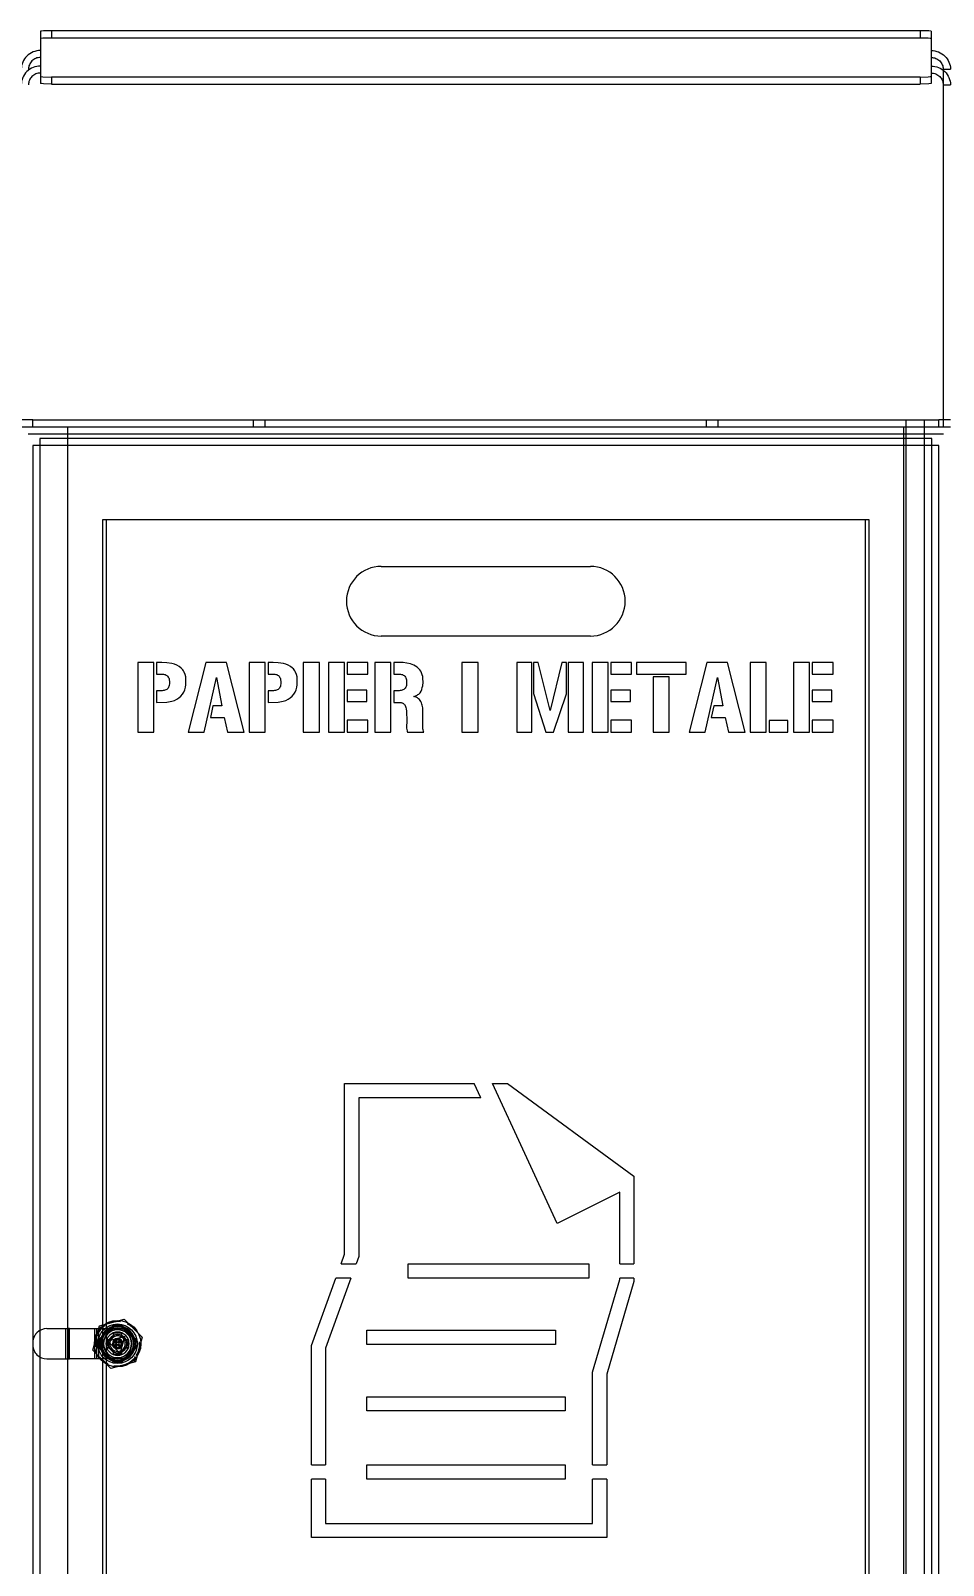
# Model space of a CAD drawing. Header units: millimetres. Extents: x 10366 to 13995, y 24552 to 29685.
# Drawn here: x 12090 to 12483, y 27533 to 28193 of the extents above; entities that cross this region are included whole.
import ezdxf

# ---------------------------------------------------------------- set-up
doc = ezdxf.new("R2010")
doc.units = ezdxf.units.MM
doc.header["$LTSCALE"] = 3
doc.layers.add('DomyÅ›lny', color=7, linetype='Continuous')

msp = doc.modelspace()

# ---------------------------------------------------------------- linework, layer by layer
at = {"layer": 'DomyÅ›lny'}
for p, q in [((12094.38, 28192.98), (12094.38, 28189.97)), ((12094.38, 28189.97), (12094.38, 28181.69)), ((12473.1, 28193.21), (12099.03, 28193.21)), ((12099.03, 28193.21), (12099.03, 28190.21)), ((12099.03, 28190.21), (12473.1, 28190.21)), ((12473.1, 28193.21), (12473.1, 28190.21)), ((12477.76, 28192.98), (12477.76, 28189.97)), ((12477.76, 28189.97), (12477.76, 28181.69)), ((12094.38, 28181.69), (12094.38, 28174.99)), ((12477.76, 28181.69), (12477.76, 28174.99)), ((12094.38, 28174.99), (12094.38, 28170.51)), ((12477.76, 28174.99), (12477.76, 28170.51)), ((12482.96, 28176.68), (12486.07, 28176.68)), ((12482.96, 28176.68), (12482.96, 28025.68)), ((12473.1, 28173.28), (12099.03, 28173.28)), ((12099.03, 28173.28), (12099.03, 28170.27)), ((12099.03, 28170.27), (12473.1, 28170.27)), ((12473.1, 28173.28), (12473.1, 28170.27)), ((12482.96, 28169.98), (12486.07, 28169.98)), ((12091.05, 28022.68), (12091.05, 28025.68)), ((12091.05, 28025.68), (12481.05, 28025.68)), ((12186.05, 28022.68), (12186.05, 28025.68)), ((12191.05, 28022.68), (12191.05, 28025.68)), ((12381.05, 28022.68), (12381.05, 28025.68)), ((12386.05, 28022.68), (12386.05, 28025.68)), ((12466.96, 28022.68), (12466.96, 28025.68)), ((12474.96, 28022.68), (12474.96, 28025.68)), ((12481.05, 28022.68), (12481.05, 28025.68)), ((12482.96, 28025.68), (12482.96, 28022.68)), ((12089.05, 28019.68), (12106.05, 28019.68)), ((12091.05, 28022.68), (12481.05, 28022.68)), ((12478.05, 28017.68), (12094.05, 28017.68)), ((12106.05, 28017.68), (12106.05, 28022.68)), ((12106.05, 28019.68), (12466.05, 28019.68)), ((12106.05, 27237.68), (12106.05, 28017.68)), ((12466.05, 28017.68), (12466.05, 28022.68)), ((12466.05, 28019.68), (12483.05, 28019.68)), ((12466.05, 27237.68), (12466.05, 28017.68)), ((12466.96, 28017.68), (12466.96, 28022.68)), ((12466.96, 27237.68), (12466.96, 28017.68)), ((12474.96, 28017.68), (12474.96, 28022.68)), ((12474.96, 27237.68), (12474.96, 28017.68)), ((12091.05, 28014.68), (12091.05, 27240.68)), ((12478.05, 28014.68), (12094.05, 28014.68)), ((12094.05, 28014.68), (12094.05, 27240.68)), ((12478.05, 27240.68), (12478.05, 28014.68)), ((12481.05, 27240.68), (12481.05, 28014.68)), ((12451.05, 27982.68), (12121.05, 27982.68)), ((12121.05, 27982.68), (12121.05, 27237.68)), ((12122.55, 27982.68), (12122.55, 27234.18)), ((12449.55, 27234.18), (12449.55, 27982.68)), ((12451.05, 27237.68), (12451.05, 27982.68)), ((12241.05, 27962.68), (12331.05, 27962.68)), ((12331.05, 27932.68), (12241.05, 27932.68)), ((12136.2, 27921.34), (12136.2, 27891.34)), ((12143.07, 27921.34), (12136.2, 27921.34)), ((12143.07, 27891.34), (12143.07, 27921.34)), ((12144.35, 27921.34), (12144.35, 27916.32)), ((12165.58, 27921.34), (12157.96, 27891.34)), ((12174.46, 27921.34), (12165.58, 27921.34)), ((12182.05, 27891.34), (12174.46, 27921.34)), ((12184.15, 27921.34), (12184.15, 27891.34)), ((12191.01, 27921.34), (12184.15, 27921.34)), ((12191.01, 27891.34), (12191.01, 27921.34)), ((12192.3, 27921.34), (12192.3, 27916.32)), ((12207.44, 27921.34), (12207.44, 27891.34)), ((12214.52, 27921.34), (12207.44, 27921.34)), ((12214.52, 27891.34), (12214.52, 27921.34)), ((12218.34, 27921.34), (12218.34, 27891.34)), ((12225.27, 27921.34), (12218.34, 27921.34)), ((12225.27, 27891.34), (12225.27, 27921.34)), ((12226.32, 27921.34), (12226.32, 27916.32)), ((12235.33, 27921.34), (12226.32, 27921.34)), ((12235.33, 27916.32), (12235.33, 27921.34)), ((12238.27, 27921.34), (12238.27, 27891.34)), ((12245.14, 27921.34), (12238.27, 27921.34)), ((12245.14, 27891.34), (12245.14, 27921.34)), ((12246.43, 27921.34), (12246.43, 27916.32)), ((12275.7, 27921.34), (12275.7, 27891.34)), ((12282.78, 27921.34), (12275.7, 27921.34)), ((12282.78, 27891.34), (12282.78, 27921.34)), ((12299.37, 27921.34), (12299.37, 27891.34)), ((12305.83, 27921.34), (12299.37, 27921.34)), ((12305.83, 27891.34), (12305.83, 27921.34)), ((12306.59, 27921.34), (12306.59, 27908)), ((12308.54, 27921.34), (12306.59, 27921.34)), ((12313.69, 27900.71), (12308.54, 27921.34)), ((12318.75, 27921.34), (12313.69, 27900.71)), ((12320.74, 27921.34), (12318.75, 27921.34)), ((12320.74, 27907.81), (12320.74, 27921.34)), ((12321.53, 27921.34), (12321.53, 27891.34)), ((12328.05, 27921.34), (12321.53, 27921.34)), ((12328.05, 27891.34), (12328.05, 27921.34)), ((12331.82, 27921.34), (12331.82, 27891.34)), ((12338.75, 27921.34), (12331.82, 27921.34)), ((12338.75, 27891.34), (12338.75, 27921.34)), ((12339.81, 27921.34), (12339.81, 27916.32)), ((12348.81, 27921.34), (12339.81, 27921.34)), ((12348.81, 27916.32), (12348.81, 27921.34)), ((12350.91, 27921.34), (12350.91, 27916.32)), ((12372.24, 27921.34), (12350.91, 27921.34)), ((12372.24, 27916.32), (12372.24, 27921.34)), ((12381.24, 27921.34), (12373.63, 27891.34)), ((12390.12, 27921.34), (12381.24, 27921.34)), ((12397.71, 27891.34), (12390.12, 27921.34)), ((12399.81, 27921.34), (12399.81, 27891.34)), ((12406.7, 27921.34), (12399.81, 27921.34)), ((12406.7, 27891.34), (12406.7, 27921.34)), ((12418.52, 27921.34), (12418.52, 27891.34)), ((12425.45, 27921.34), (12418.52, 27921.34)), ((12425.45, 27891.34), (12425.45, 27921.34)), ((12426.51, 27921.34), (12426.51, 27916.32)), ((12435.52, 27921.34), (12426.51, 27921.34)), ((12435.52, 27916.32), (12435.52, 27921.34)), ((12164.81, 27891.34), (12170.06, 27914.82)), ((12170.06, 27914.82), (12172.44, 27902.6)), ((12226.32, 27916.32), (12235.33, 27916.32)), ((12339.81, 27916.32), (12348.81, 27916.32)), ((12350.91, 27916.32), (12372.24, 27916.32)), ((12358.07, 27915.09), (12358.07, 27891.34)), ((12365.02, 27915.09), (12358.07, 27915.09)), ((12365.02, 27891.34), (12365.02, 27915.09)), ((12380.47, 27891.34), (12385.72, 27914.82)), ((12385.72, 27914.82), (12388.11, 27902.6)), ((12426.51, 27916.32), (12435.52, 27916.32)), ((12146.7, 27909.18), (12144.35, 27909.18)), ((12144.35, 27909.18), (12144.35, 27904.16)), ((12194.64, 27909.18), (12192.3, 27909.18)), ((12192.3, 27909.18), (12192.3, 27904.16)), ((12226.32, 27909.47), (12226.32, 27904.45)), ((12234.81, 27909.47), (12226.32, 27909.47)), ((12226.32, 27904.45), (12234.81, 27904.45)), ((12234.81, 27904.45), (12234.81, 27909.47)), ((12246.43, 27909.18), (12246.43, 27904.16)), ((12248.77, 27909.18), (12246.43, 27909.18)), ((12306.59, 27908), (12311.95, 27891.34)), ((12315.22, 27891.34), (12320.74, 27907.81)), ((12339.81, 27909.47), (12339.81, 27904.45)), ((12348.3, 27909.47), (12339.81, 27909.47)), ((12339.81, 27904.45), (12348.3, 27904.45)), ((12348.3, 27904.45), (12348.3, 27909.47)), ((12426.51, 27909.47), (12426.51, 27904.45)), ((12435, 27909.47), (12426.51, 27909.47)), ((12426.51, 27904.45), (12435, 27904.45)), ((12435, 27904.45), (12435, 27909.47)), ((12168.48, 27902.6), (12167.47, 27897.66)), ((12167.47, 27897.66), (12173.4, 27897.66)), ((12172.44, 27902.6), (12168.48, 27902.6)), ((12173.4, 27897.66), (12174.85, 27891.34)), ((12384.15, 27902.6), (12383.13, 27897.66)), ((12383.13, 27897.66), (12389.06, 27897.66)), ((12388.11, 27902.6), (12384.15, 27902.6)), ((12389.06, 27897.66), (12390.52, 27891.34)), ((12136.2, 27891.34), (12143.07, 27891.34)), ((12157.96, 27891.34), (12164.81, 27891.34)), ((12174.85, 27891.34), (12182.05, 27891.34)), ((12184.15, 27891.34), (12191.01, 27891.34)), ((12207.44, 27891.34), (12214.52, 27891.34)), ((12218.34, 27891.34), (12225.27, 27891.34)), ((12235.33, 27896.52), (12226.32, 27896.52)), ((12226.32, 27896.52), (12226.32, 27891.34)), ((12226.32, 27891.34), (12235.33, 27891.34)), ((12235.33, 27891.34), (12235.33, 27896.52)), ((12238.27, 27891.34), (12245.14, 27891.34)), ((12252.38, 27891.34), (12259.42, 27891.34)), ((12275.7, 27891.34), (12282.78, 27891.34)), ((12299.37, 27891.34), (12305.83, 27891.34)), ((12311.95, 27891.34), (12315.22, 27891.34)), ((12321.53, 27891.34), (12328.05, 27891.34)), ((12331.82, 27891.34), (12338.75, 27891.34)), ((12348.81, 27896.52), (12339.81, 27896.52)), ((12339.81, 27896.52), (12339.81, 27891.34)), ((12339.81, 27891.34), (12348.81, 27891.34)), ((12348.81, 27891.34), (12348.81, 27896.52)), ((12358.07, 27891.34), (12365.02, 27891.34)), ((12373.63, 27891.34), (12380.47, 27891.34)), ((12390.52, 27891.34), (12397.71, 27891.34)), ((12399.81, 27891.34), (12406.7, 27891.34)), ((12416.01, 27896.36), (12408.03, 27896.36)), ((12408.03, 27896.36), (12408.03, 27891.34)), ((12408.03, 27891.34), (12416.01, 27891.34)), ((12416.01, 27891.34), (12416.01, 27896.36)), ((12418.52, 27891.34), (12425.45, 27891.34)), ((12435.52, 27896.52), (12426.51, 27896.52)), ((12426.51, 27896.52), (12426.51, 27891.34)), ((12426.51, 27891.34), (12435.52, 27891.34)), ((12435.52, 27891.34), (12435.52, 27896.52)), ((12225.24, 27666.71), (12225.24, 27740.13)), ((12225.24, 27740.13), (12280.98, 27740.13)), ((12283.9, 27734), (12280.98, 27740.13)), ((12316.71, 27679.81), (12288.87, 27740.13)), ((12288.87, 27740.13), (12295.42, 27740.13)), ((12295.42, 27740.13), (12349.82, 27700.23)), ((12283.9, 27734), (12231.36, 27734)), ((12231.36, 27734), (12231.36, 27665.63)), ((12349.82, 27700.23), (12349.82, 27662.52)), ((12343.69, 27693.3), (12316.71, 27679.81)), ((12343.69, 27662.52), (12343.69, 27693.3)), ((12223.71, 27662.52), (12225.24, 27666.71)), ((12223.71, 27662.52), (12230.23, 27662.52)), ((12231.36, 27665.63), (12230.23, 27662.52)), ((12252.63, 27656.39), (12252.63, 27662.52)), ((12252.63, 27662.52), (12330.42, 27662.52)), ((12330.42, 27662.52), (12330.42, 27656.39)), ((12343.69, 27662.52), (12349.82, 27662.52)), ((12210.94, 27627.31), (12221.49, 27656.39)), ((12228.01, 27656.39), (12217.07, 27626.24)), ((12228.01, 27656.39), (12221.49, 27656.39)), ((12330.42, 27656.39), (12252.63, 27656.39)), ((12331.99, 27615.92), (12343.69, 27655.81)), ((12349.82, 27654.93), (12338.11, 27615.04)), ((12349.82, 27656.39), (12343.69, 27656.39)), ((12343.69, 27655.81), (12343.69, 27656.39)), ((12349.82, 27656.39), (12349.82, 27654.93)), ((12097.05, 27634.63), (12105.26, 27634.63)), ((12105.26, 27621.63), (12105.26, 27634.63)), ((12106.8, 27634.63), (12106.11, 27634.63)), ((12106.11, 27634.63), (12117.78, 27634.63)), ((12106.11, 27634.63), (12106.11, 27621.63)), ((12106.8, 27621.63), (12106.8, 27634.63)), ((12117.78, 27634.63), (12118.47, 27634.63)), ((12117.78, 27621.63), (12117.78, 27634.63)), ((12118.47, 27634.63), (12118.47, 27621.63)), ((12119.32, 27634.63), (12130.53, 27634.63)), ((12119.32, 27634.63), (12119.32, 27621.63)), ((12119.81, 27630.24), (12125.41, 27635.85)), ((12129.64, 27635.85), (12135.24, 27630.24)), ((12234.82, 27633.92), (12316.12, 27633.92)), ((12234.82, 27627.8), (12234.82, 27633.92)), ((12316.12, 27633.92), (12316.12, 27627.8)), ((12122.83, 27629.83), (12124.18, 27629.83)), ((12122.83, 27626.43), (12122.83, 27629.83)), ((12122.83, 27629.83), (12122.83, 27626.43)), ((12124.18, 27629.83), (12122.83, 27629.83)), ((12124.18, 27626.43), (12122.83, 27626.43)), ((12122.83, 27626.43), (12124.18, 27626.43)), ((12130.59, 27631.19), (12123.34, 27629.25)), ((12123.34, 27629.25), (12128.65, 27623.95)), ((12125.83, 27632.83), (12129.23, 27632.83)), ((12125.83, 27631.47), (12125.83, 27632.83)), ((12125.83, 27632.83), (12125.83, 27631.47)), ((12129.23, 27632.83), (12125.83, 27632.83)), ((12126.79, 27628.33), (12126.91, 27628.46)), ((12127.33, 27628.87), (12127.2, 27628.75)), ((12128.65, 27623.95), (12130.59, 27631.19)), ((12129.23, 27632.83), (12129.23, 27631.47)), ((12129.23, 27631.47), (12129.23, 27632.83)), ((12130.87, 27629.83), (12132.23, 27629.83)), ((12132.23, 27629.83), (12130.87, 27629.83)), ((12132.23, 27626.43), (12130.87, 27626.43)), ((12130.87, 27626.43), (12132.23, 27626.43)), ((12132.23, 27629.83), (12132.23, 27626.43)), ((12132.23, 27626.43), (12132.23, 27629.83)), ((12210.94, 27575.97), (12210.94, 27627.31)), ((12316.12, 27627.8), (12234.82, 27627.8)), ((12097.05, 27621.63), (12105.26, 27621.63)), ((12117.78, 27621.63), (12106.11, 27621.63)), ((12106.11, 27621.63), (12106.8, 27621.63)), ((12118.47, 27621.63), (12117.78, 27621.63)), ((12130.53, 27621.63), (12119.32, 27621.63)), ((12125.41, 27620.41), (12119.81, 27626.02)), ((12125.83, 27623.43), (12125.83, 27624.79)), ((12125.83, 27624.79), (12125.83, 27623.43)), ((12129.23, 27623.43), (12125.83, 27623.43)), ((12125.83, 27623.43), (12129.23, 27623.43)), ((12129.23, 27624.79), (12129.23, 27623.43)), ((12129.23, 27623.43), (12129.23, 27624.79)), ((12135.24, 27626.02), (12129.64, 27620.41)), ((12135.28, 27620.37), (12134.24, 27621.41)), ((12217.07, 27626.24), (12217.07, 27575.97)), ((12331.99, 27575.97), (12331.99, 27615.92)), ((12338.11, 27615.04), (12338.11, 27575.97)), ((12234.82, 27605.33), (12320.2, 27605.33)), ((12234.82, 27599.2), (12234.82, 27605.33)), ((12320.2, 27605.33), (12320.2, 27599.2)), ((12320.2, 27599.2), (12234.82, 27599.2)), ((12210.94, 27575.97), (12217.07, 27575.97)), ((12234.82, 27575.97), (12320.2, 27575.97)), ((12234.82, 27569.85), (12234.82, 27575.97)), ((12320.2, 27575.97), (12320.2, 27569.85)), ((12331.99, 27575.97), (12338.11, 27575.97)), ((12210.94, 27544.69), (12210.94, 27569.85)), ((12217.07, 27569.85), (12210.94, 27569.85)), ((12217.07, 27569.85), (12217.07, 27550.82)), ((12320.2, 27569.85), (12234.82, 27569.85)), ((12331.99, 27550.82), (12331.99, 27569.85)), ((12338.11, 27569.85), (12331.99, 27569.85)), ((12338.11, 27569.85), (12338.11, 27544.69)), ((12217.07, 27550.82), (12331.99, 27550.82)), ((12338.11, 27544.69), (12210.94, 27544.69))]:
    msp.add_line(p, q, dxfattribs=at)
for points in [[(12099.03, 28193.21, 0), (12095.7, 28193.14, 0), (12094.72, 28193.07, 0), (12094.47, 28193.02, 0), (12094.43, 28193.01, 0), (12094.4, 28193, 0), (12094.39, 28193, 0), (12094.39, 28192.99, 0), (12094.38, 28192.99, 0), (12094.38, 28192.99, 0), (12094.38, 28192.98, 0), (12094.38, 28192.98, 0), (12094.38, 28192.98, 0), (12094.38, 28192.98, 0), (12094.38, 28192.98, 0), (12094.38, 28192.98, 0)], [(12094.38, 28189.97, 0), (12094.38, 28189.98, 0), (12094.38, 28189.98, 0), (12094.38, 28189.98, 0), (12094.38, 28189.98, 0), (12094.38, 28189.98, 0), (12094.38, 28189.98, 0), (12094.39, 28189.99, 0), (12094.39, 28189.99, 0), (12094.4, 28190, 0), (12094.41, 28190, 0), (12094.45, 28190.01, 0), (12094.55, 28190.04, 0), (12095.39, 28190.12, 0), (12099.03, 28190.21, 0)], [(12477.76, 28192.98, 0), (12477.76, 28192.98, 0), (12477.75, 28192.98, 0), (12477.75, 28192.98, 0), (12477.75, 28192.98, 0), (12477.75, 28192.99, 0), (12477.75, 28192.99, 0), (12477.75, 28192.99, 0), (12477.74, 28192.99, 0), (12477.73, 28193, 0), (12477.72, 28193.01, 0), (12477.69, 28193.02, 0), (12477.58, 28193.04, 0), (12476.75, 28193.12, 0), (12473.1, 28193.21, 0)], [(12473.1, 28190.21, 0), (12476.43, 28190.14, 0), (12477.41, 28190.06, 0), (12477.67, 28190.02, 0), (12477.71, 28190.01, 0), (12477.73, 28190, 0), (12477.74, 28189.99, 0), (12477.75, 28189.99, 0), (12477.75, 28189.99, 0), (12477.75, 28189.98, 0), (12477.75, 28189.98, 0), (12477.75, 28189.98, 0), (12477.75, 28189.98, 0), (12477.75, 28189.98, 0), (12477.76, 28189.98, 0), (12477.76, 28189.97, 0)], [(12094.38, 28184.69, 0), (12093.55, 28184.65, 0), (12092.73, 28184.53, 0), (12091.93, 28184.33, 0), (12091.15, 28184.06, 0), (12090.41, 28183.72, 0), (12089.71, 28183.31, 0), (12089.06, 28182.83, 0), (12088.46, 28182.3, 0), (12087.92, 28181.72, 0), (12087.44, 28181.08, 0), (12087.02, 28180.41, 0), (12086.68, 28179.71, 0), (12086.41, 28178.97, 0), (12086.22, 28178.22, 0), (12086.11, 28177.45, 0), (12086.07, 28176.68, 0)], [(12094.38, 28181.69, 0), (12093.85, 28181.67, 0), (12093.34, 28181.59, 0), (12092.83, 28181.47, 0), (12092.34, 28181.29, 0), (12091.88, 28181.08, 0), (12091.44, 28180.82, 0), (12091.03, 28180.52, 0), (12090.66, 28180.18, 0), (12090.32, 28179.82, 0), (12090.02, 28179.42, 0), (12089.77, 28179, 0), (12089.56, 28178.56, 0), (12089.39, 28178.1, 0), (12089.27, 28177.64, 0), (12089.2, 28177.16, 0), (12089.18, 28176.68, 0)], [(12477.76, 28184.69, 0), (12478.58, 28184.65, 0), (12479.4, 28184.53, 0), (12480.2, 28184.33, 0), (12480.98, 28184.06, 0), (12481.72, 28183.72, 0), (12482.42, 28183.31, 0), (12483.07, 28182.83, 0), (12483.67, 28182.3, 0), (12484.22, 28181.72, 0), (12484.7, 28181.08, 0), (12485.11, 28180.41, 0), (12485.45, 28179.71, 0), (12485.72, 28178.97, 0), (12485.91, 28178.22, 0), (12486.03, 28177.45, 0), (12486.07, 28176.68, 0)], [(12477.76, 28181.69, 0), (12478.28, 28181.67, 0), (12478.8, 28181.59, 0), (12479.3, 28181.47, 0), (12479.79, 28181.29, 0), (12480.25, 28181.08, 0), (12480.69, 28180.82, 0), (12481.1, 28180.52, 0), (12481.48, 28180.18, 0), (12481.81, 28179.82, 0), (12482.11, 28179.42, 0), (12482.37, 28179, 0), (12482.58, 28178.56, 0), (12482.74, 28178.1, 0), (12482.86, 28177.64, 0), (12482.93, 28177.16, 0), (12482.96, 28176.68, 0)], [(12094.38, 28177.99, 0), (12093.55, 28177.95, 0), (12092.73, 28177.83, 0), (12091.93, 28177.63, 0), (12091.15, 28177.36, 0), (12090.41, 28177.02, 0), (12089.71, 28176.61, 0), (12089.06, 28176.13, 0), (12088.46, 28175.6, 0), (12087.92, 28175.01, 0), (12087.44, 28174.38, 0), (12087.02, 28173.71, 0), (12086.68, 28173, 0), (12086.41, 28172.27, 0), (12086.22, 28171.52, 0), (12086.11, 28170.75, 0), (12086.07, 28169.98, 0)], [(12094.38, 28174.99, 0), (12093.85, 28174.96, 0), (12093.34, 28174.89, 0), (12092.83, 28174.76, 0), (12092.34, 28174.59, 0), (12091.88, 28174.37, 0), (12091.44, 28174.11, 0), (12091.03, 28173.82, 0), (12090.66, 28173.48, 0), (12090.32, 28173.11, 0), (12090.02, 28172.72, 0), (12089.77, 28172.3, 0), (12089.56, 28171.86, 0), (12089.39, 28171.4, 0), (12089.27, 28170.93, 0), (12089.2, 28170.46, 0), (12089.18, 28169.98, 0)], [(12477.76, 28177.99, 0), (12478.58, 28177.95, 0), (12479.4, 28177.83, 0), (12480.2, 28177.63, 0), (12480.98, 28177.36, 0), (12481.72, 28177.02, 0), (12482.42, 28176.61, 0), (12483.07, 28176.13, 0), (12483.67, 28175.6, 0), (12484.22, 28175.01, 0), (12484.7, 28174.38, 0), (12485.11, 28173.71, 0), (12485.45, 28173, 0), (12485.72, 28172.27, 0), (12485.91, 28171.52, 0), (12486.03, 28170.75, 0), (12486.07, 28169.98, 0)], [(12477.76, 28174.99, 0), (12478.28, 28174.96, 0), (12478.8, 28174.89, 0), (12479.3, 28174.76, 0), (12479.79, 28174.59, 0), (12480.25, 28174.37, 0), (12480.69, 28174.11, 0), (12481.1, 28173.82, 0), (12481.48, 28173.48, 0), (12481.81, 28173.11, 0), (12482.11, 28172.72, 0), (12482.37, 28172.3, 0), (12482.58, 28171.86, 0), (12482.74, 28171.4, 0), (12482.86, 28170.93, 0), (12482.93, 28170.46, 0), (12482.96, 28169.98, 0)], [(12094.38, 28173.51, 0), (12094.38, 28173.51, 0), (12094.38, 28173.51, 0), (12094.38, 28173.51, 0), (12094.38, 28173.51, 0), (12094.38, 28173.51, 0), (12094.38, 28173.5, 0), (12094.39, 28173.5, 0), (12094.39, 28173.5, 0), (12094.4, 28173.49, 0), (12094.41, 28173.49, 0), (12094.45, 28173.47, 0), (12094.55, 28173.45, 0), (12095.39, 28173.37, 0), (12099.03, 28173.28, 0)], [(12099.03, 28170.27, 0), (12095.7, 28170.35, 0), (12094.72, 28170.42, 0), (12094.47, 28170.46, 0), (12094.43, 28170.48, 0), (12094.4, 28170.49, 0), (12094.39, 28170.49, 0), (12094.39, 28170.5, 0), (12094.38, 28170.5, 0), (12094.38, 28170.5, 0), (12094.38, 28170.5, 0), (12094.38, 28170.5, 0), (12094.38, 28170.51, 0), (12094.38, 28170.51, 0), (12094.38, 28170.51, 0), (12094.38, 28170.51, 0)], [(12473.1, 28173.28, 0), (12476.43, 28173.35, 0), (12477.41, 28173.43, 0), (12477.67, 28173.47, 0), (12477.71, 28173.48, 0), (12477.73, 28173.49, 0), (12477.74, 28173.5, 0), (12477.75, 28173.5, 0), (12477.75, 28173.5, 0), (12477.75, 28173.51, 0), (12477.75, 28173.51, 0), (12477.75, 28173.51, 0), (12477.75, 28173.51, 0), (12477.75, 28173.51, 0), (12477.76, 28173.51, 0), (12477.76, 28173.51, 0)], [(12477.76, 28170.51, 0), (12477.76, 28170.51, 0), (12477.75, 28170.51, 0), (12477.75, 28170.51, 0), (12477.75, 28170.5, 0), (12477.75, 28170.5, 0), (12477.75, 28170.5, 0), (12477.75, 28170.5, 0), (12477.74, 28170.49, 0), (12477.73, 28170.49, 0), (12477.72, 28170.48, 0), (12477.69, 28170.47, 0), (12477.58, 28170.45, 0), (12476.75, 28170.36, 0), (12473.1, 28170.27, 0)], [(12091.05, 28025.68, 0), (12086.05, 28025.68, 0)], [(12486.05, 28025.68, 0), (12486.05, 28025.68, 0), (12486.05, 28025.68, 0), (12486.05, 28025.68, 0), (12486.05, 28025.68, 0), (12486.05, 28025.68, 0), (12486.05, 28025.68, 0), (12486.05, 28025.68, 0), (12486.05, 28025.68, 0), (12486.05, 28025.68, 0), (12486.05, 28025.68, 0), (12486.05, 28025.68, 0), (12486.05, 28025.68, 0), (12486.05, 28025.68, 0), (12486.02, 28025.68, 0), (12485.91, 28025.68, 0), (12485.44, 28025.68, 0), (12481.05, 28025.68, 0)], [(12086.05, 28022.68, 0), (12086.05, 28022.68, 0), (12086.05, 28022.68, 0), (12086.05, 28022.68, 0), (12086.05, 28022.68, 0), (12086.05, 28022.68, 0), (12086.05, 28022.68, 0), (12086.05, 28022.68, 0), (12086.05, 28022.68, 0), (12086.05, 28022.68, 0), (12086.05, 28022.68, 0), (12086.06, 28022.68, 0), (12086.06, 28022.68, 0), (12086.06, 28022.68, 0), (12086.09, 28022.68, 0), (12086.2, 28022.68, 0), (12086.67, 28022.68, 0), (12091.05, 28022.68, 0)], [(12094.05, 28017.68, 0), (12094.05, 28017.68, 0), (12094.05, 28017.68, 0), (12094.05, 28017.68, 0), (12094.05, 28017.68, 0), (12094.05, 28017.68, 0), (12094.05, 28017.68, 0), (12094.05, 28017.68, 0), (12094.05, 28017.68, 0), (12094.05, 28017.68, 0), (12094.05, 28017.68, 0), (12094.05, 28017.68, 0), (12094.05, 28017.68, 0), (12094.05, 28017.68, 0), (12094.05, 28017.66, 0), (12094.05, 28017.6, 0), (12094.05, 28017.31, 0), (12094.05, 28014.68, 0)], [(12478.05, 28014.68, 0), (12478.05, 28017.68, 0)], [(12481.05, 28022.68, 0), (12486.05, 28022.68, 0)], [(12094.05, 28014.68, 0), (12091.05, 28014.68, 0)], [(12481.05, 28014.68, 0), (12481.05, 28014.68, 0), (12481.05, 28014.68, 0), (12481.05, 28014.68, 0), (12481.05, 28014.68, 0), (12481.05, 28014.68, 0), (12481.05, 28014.68, 0), (12481.05, 28014.68, 0), (12481.05, 28014.68, 0), (12481.05, 28014.68, 0), (12481.05, 28014.68, 0), (12481.05, 28014.68, 0), (12481.05, 28014.68, 0), (12481.05, 28014.68, 0), (12481.03, 28014.68, 0), (12480.97, 28014.68, 0), (12480.68, 28014.68, 0), (12478.05, 28014.68, 0)], [(12144.35, 27904.16, 0), (12148.76, 27904.26, 0), (12150.93, 27904.65, 0), (12151.98, 27905, 0), (12152.98, 27905.46, 0), (12153.91, 27906.05, 0), (12154.74, 27906.78, 0), (12155.44, 27907.64, 0), (12156, 27908.59, 0), (12156.42, 27909.61, 0), (12156.7, 27910.67, 0), (12156.88, 27911.76, 0), (12156.95, 27913.97, 0), (12156.84, 27915.07, 0), (12156.58, 27916.14, 0), (12156.17, 27917.17, 0), (12155.9, 27917.65, 0), (12155.59, 27918.11, 0), (12155.24, 27918.53, 0), (12154.85, 27918.93, 0), (12153.98, 27919.61, 0), (12153.02, 27920.15, 0), (12152, 27920.57, 0), (12150.94, 27920.87, 0), (12148.76, 27921.23, 0), (12146.56, 27921.34, 0), (12144.35, 27921.34, 0)], [(12192.3, 27904.16, 0), (12196.71, 27904.26, 0), (12198.88, 27904.65, 0), (12199.93, 27905, 0), (12200.93, 27905.46, 0), (12201.86, 27906.06, 0), (12202.69, 27906.78, 0), (12203.39, 27907.64, 0), (12203.94, 27908.59, 0), (12204.36, 27909.61, 0), (12204.65, 27910.67, 0), (12204.82, 27911.76, 0), (12204.9, 27913.97, 0), (12204.78, 27915.07, 0), (12204.53, 27916.14, 0), (12204.12, 27917.17, 0), (12203.85, 27917.65, 0), (12203.54, 27918.1, 0), (12203.19, 27918.53, 0), (12202.8, 27918.93, 0), (12201.93, 27919.61, 0), (12200.97, 27920.15, 0), (12199.95, 27920.57, 0), (12198.89, 27920.87, 0), (12196.71, 27921.23, 0), (12194.51, 27921.34, 0), (12192.3, 27921.34, 0)], [(12192.3, 27904.16, 0), (12196.71, 27904.26, 0), (12198.88, 27904.65, 0), (12199.93, 27905, 0), (12200.93, 27905.46, 0), (12201.86, 27906.06, 0), (12202.69, 27906.79, 0), (12203.39, 27907.64, 0), (12203.95, 27908.59, 0), (12204.36, 27909.61, 0), (12204.65, 27910.68, 0), (12204.82, 27911.77, 0), (12204.9, 27913.97, 0), (12204.78, 27915.07, 0), (12204.53, 27916.14, 0), (12204.12, 27917.17, 0), (12203.85, 27917.65, 0), (12203.54, 27918.1, 0), (12203.19, 27918.53, 0), (12202.8, 27918.92, 0), (12201.94, 27919.61, 0), (12200.97, 27920.15, 0), (12199.95, 27920.57, 0), (12198.89, 27920.87, 0), (12196.71, 27921.23, 0), (12194.51, 27921.34, 0), (12192.3, 27921.34, 0)], [(12255.02, 27906.71, 0), (12255.79, 27906.92, 0), (12256.16, 27907.08, 0), (12256.52, 27907.26, 0), (12256.85, 27907.48, 0), (12257.17, 27907.73, 0), (12257.46, 27908.01, 0), (12257.72, 27908.32, 0), (12258.15, 27908.99, 0), (12258.48, 27909.72, 0), (12258.72, 27910.48, 0), (12258.88, 27911.27, 0), (12259.03, 27912.87, 0), (12258.99, 27914.47, 0), (12258.88, 27915.27, 0), (12258.69, 27916.05, 0), (12258.42, 27916.8, 0), (12258.06, 27917.52, 0), (12257.61, 27918.19, 0), (12257.07, 27918.79, 0), (12256.47, 27919.32, 0), (12255.81, 27919.77, 0), (12255.1, 27920.15, 0), (12253.6, 27920.72, 0), (12252.03, 27921.07, 0), (12250.44, 27921.27, 0), (12246.43, 27921.34, 0)], [(12144.35, 27916.32, 0), (12146.01, 27916.31, 0), (12146.84, 27916.31, 0), (12147.26, 27916.28, 0), (12147.67, 27916.21, 0), (12148.07, 27916.09, 0), (12148.44, 27915.92, 0), (12148.79, 27915.68, 0), (12149.08, 27915.39, 0), (12149.33, 27915.06, 0), (12149.52, 27914.69, 0), (12149.67, 27914.3, 0), (12149.77, 27913.9, 0), (12149.88, 27913.08, 0), (12149.89, 27912.24, 0), (12149.78, 27911.42, 0), (12149.66, 27911.02, 0), (12149.5, 27910.63, 0), (12149.28, 27910.28, 0), (12149.01, 27909.96, 0), (12148.85, 27909.83, 0), (12148.68, 27909.7, 0), (12148.32, 27909.5, 0), (12147.93, 27909.35, 0), (12147.52, 27909.26, 0), (12147.11, 27909.2, 0), (12146.7, 27909.18, 0)], [(12192.3, 27916.32, 0), (12193.96, 27916.31, 0), (12194.79, 27916.31, 0), (12195.21, 27916.28, 0), (12195.62, 27916.21, 0), (12196.02, 27916.09, 0), (12196.39, 27915.91, 0), (12196.74, 27915.68, 0), (12197.03, 27915.39, 0), (12197.28, 27915.05, 0), (12197.47, 27914.69, 0), (12197.62, 27914.3, 0), (12197.72, 27913.89, 0), (12197.83, 27913.07, 0), (12197.83, 27912.24, 0), (12197.72, 27911.41, 0), (12197.61, 27911.01, 0), (12197.44, 27910.63, 0), (12197.23, 27910.28, 0), (12196.95, 27909.96, 0), (12196.63, 27909.7, 0), (12196.27, 27909.5, 0), (12195.88, 27909.35, 0), (12195.47, 27909.26, 0), (12195.06, 27909.2, 0), (12194.64, 27909.18, 0)], [(12246.43, 27916.32, 0), (12248.09, 27916.31, 0), (12248.92, 27916.31, 0), (12249.34, 27916.28, 0), (12249.75, 27916.21, 0), (12250.15, 27916.09, 0), (12250.52, 27915.91, 0), (12250.86, 27915.68, 0), (12251.16, 27915.39, 0), (12251.41, 27915.05, 0), (12251.6, 27914.69, 0), (12251.74, 27914.3, 0), (12251.85, 27913.89, 0), (12251.95, 27913.07, 0), (12251.96, 27912.24, 0), (12251.85, 27911.41, 0), (12251.74, 27911.01, 0), (12251.57, 27910.63, 0), (12251.36, 27910.28, 0), (12251.08, 27909.96, 0), (12250.76, 27909.7, 0), (12250.39, 27909.5, 0), (12250.01, 27909.35, 0), (12249.6, 27909.26, 0), (12249.19, 27909.2, 0), (12248.77, 27909.18, 0)], [(12246.43, 27916.32, 0), (12248.09, 27916.31, 0), (12248.92, 27916.31, 0), (12249.34, 27916.28, 0), (12249.75, 27916.21, 0), (12250.15, 27916.09, 0), (12250.52, 27915.91, 0), (12250.87, 27915.68, 0), (12251.16, 27915.39, 0), (12251.41, 27915.05, 0), (12251.6, 27914.68, 0), (12251.74, 27914.29, 0), (12251.85, 27913.89, 0), (12251.95, 27913.07, 0), (12251.96, 27912.24, 0), (12251.85, 27911.41, 0), (12251.74, 27911.01, 0), (12251.57, 27910.63, 0), (12251.35, 27910.28, 0), (12251.08, 27909.96, 0), (12250.76, 27909.7, 0), (12250.39, 27909.5, 0), (12250, 27909.35, 0), (12249.6, 27909.26, 0), (12249.19, 27909.2, 0), (12248.77, 27909.18, 0)], [(12246.43, 27904.16, 0), (12248.55, 27904.16, 0), (12249.08, 27904.15, 0), (12249.61, 27904.07, 0), (12249.87, 27904, 0), (12250.11, 27903.91, 0), (12250.35, 27903.78, 0), (12250.57, 27903.64, 0), (12250.78, 27903.47, 0), (12250.96, 27903.28, 0), (12251.12, 27903.07, 0), (12251.27, 27902.85, 0), (12251.5, 27902.37, 0), (12251.67, 27901.87, 0), (12251.79, 27901.35, 0), (12251.91, 27900.29, 0), (12251.99, 27896.04, 0), (12251.92, 27893.65, 0), (12251.93, 27893.06, 0), (12252, 27892.46, 0), (12252.14, 27891.88, 0), (12252.24, 27891.6, 0), (12252.38, 27891.34, 0)], [(12258.94, 27899.55, 0), (12258.91, 27901.79, 0), (12258.71, 27902.9, 0), (12258.56, 27903.44, 0), (12258.36, 27903.96, 0), (12258.1, 27904.46, 0), (12257.8, 27904.93, 0), (12257.44, 27905.36, 0), (12257.02, 27905.74, 0), (12256.57, 27906.07, 0), (12256.07, 27906.33, 0), (12255.55, 27906.55, 0), (12255.02, 27906.71, 0)], [(12259.42, 27891.34, 0), (12259.29, 27891.57, 0), (12259.2, 27891.81, 0), (12259.06, 27892.31, 0), (12258.98, 27892.82, 0), (12258.92, 27893.85, 0), (12258.94, 27899.55, 0)], [(12105.26, 27634.63, 0), (12106.11, 27634.63, 0)], [(12117.78, 27634.63, 0), (12119.32, 27634.63, 0)], [(12118.7, 27631.89, 0), (12119.77, 27635.89, 0)], [(12119.77, 27635.89, 0), (12125.07, 27637.31, 0)], [(12125.07, 27637.31, 0), (12130.37, 27638.73, 0)], [(12130.37, 27638.73, 0), (12134.24, 27634.85, 0)], [(12134.24, 27634.85, 0), (12138.12, 27630.97, 0)], [(12116.93, 27625.29, 0), (12118.35, 27630.59, 0)], [(12118.35, 27630.59, 0), (12118.7, 27631.89, 0)], [(12126.79, 27628.33, 0), (12125.74, 27629.37, 0)], [(12125.74, 27626.88, 0), (12126.79, 27627.93, 0)], [(12126.28, 27629.91, 0), (12127.33, 27628.87, 0)], [(12126.91, 27628.46, 0), (12126.4, 27628.9, 0)], [(12126.4, 27627.36, 0), (12126.91, 27627.8, 0)], [(12126.76, 27629.26, 0), (12127.2, 27628.75, 0)], [(12127.2, 27627.51, 0), (12126.76, 27627, 0)], [(12126.79, 27627.93, 0), (12126.8, 27627.95, 0), (12126.82, 27627.97, 0), (12126.84, 27628, 0), (12126.85, 27628.02, 0), (12126.86, 27628.05, 0), (12126.86, 27628.08, 0), (12126.87, 27628.1, 0), (12126.87, 27628.13, 0), (12126.87, 27628.16, 0), (12126.86, 27628.18, 0), (12126.86, 27628.21, 0), (12126.85, 27628.24, 0), (12126.83, 27628.26, 0), (12126.82, 27628.29, 0), (12126.8, 27628.31, 0), (12126.79, 27628.33, 0)], [(12126.91, 27627.8, 0), (12126.94, 27627.84, 0), (12126.97, 27627.87, 0), (12126.99, 27627.91, 0), (12127.01, 27627.94, 0), (12127.03, 27627.99, 0), (12127.04, 27628.03, 0), (12127.05, 27628.08, 0), (12127.05, 27628.13, 0), (12127.05, 27628.18, 0), (12127.04, 27628.23, 0), (12127.03, 27628.27, 0), (12127.01, 27628.31, 0), (12126.99, 27628.35, 0), (12126.97, 27628.39, 0), (12126.94, 27628.42, 0), (12126.91, 27628.46, 0)], [(12127.2, 27628.75, 0), (12127.23, 27628.72, 0), (12127.27, 27628.69, 0), (12127.3, 27628.66, 0), (12127.34, 27628.64, 0), (12127.38, 27628.63, 0), (12127.43, 27628.61, 0), (12127.48, 27628.6, 0), (12127.53, 27628.6, 0), (12127.57, 27628.6, 0), (12127.62, 27628.61, 0), (12127.67, 27628.63, 0), (12127.71, 27628.64, 0), (12127.75, 27628.66, 0), (12127.79, 27628.69, 0), (12127.82, 27628.72, 0), (12127.85, 27628.75, 0)], [(12127.85, 27627.51, 0), (12127.82, 27627.54, 0), (12127.79, 27627.57, 0), (12127.75, 27627.59, 0), (12127.71, 27627.62, 0), (12127.67, 27627.63, 0), (12127.62, 27627.65, 0), (12127.57, 27627.65, 0), (12127.53, 27627.66, 0), (12127.48, 27627.65, 0), (12127.43, 27627.65, 0), (12127.38, 27627.63, 0), (12127.34, 27627.62, 0), (12127.3, 27627.59, 0), (12127.27, 27627.57, 0), (12127.23, 27627.54, 0), (12127.2, 27627.51, 0)], [(12127.33, 27628.87, 0), (12127.35, 27628.85, 0), (12127.37, 27628.84, 0), (12127.39, 27628.82, 0), (12127.42, 27628.81, 0), (12127.44, 27628.8, 0), (12127.47, 27628.79, 0), (12127.5, 27628.79, 0), (12127.53, 27628.79, 0), (12127.55, 27628.79, 0), (12127.58, 27628.79, 0), (12127.61, 27628.8, 0), (12127.64, 27628.81, 0), (12127.66, 27628.82, 0), (12127.69, 27628.84, 0), (12127.71, 27628.85, 0), (12127.73, 27628.87, 0)], [(12127.73, 27627.39, 0), (12127.71, 27627.41, 0), (12127.68, 27627.42, 0), (12127.66, 27627.44, 0), (12127.64, 27627.45, 0), (12127.61, 27627.46, 0), (12127.58, 27627.47, 0), (12127.55, 27627.47, 0), (12127.53, 27627.47, 0), (12127.5, 27627.47, 0), (12127.47, 27627.47, 0), (12127.44, 27627.46, 0), (12127.42, 27627.45, 0), (12127.39, 27627.44, 0), (12127.37, 27627.42, 0), (12127.35, 27627.41, 0), (12127.33, 27627.39, 0)], [(12127.73, 27628.87, 0), (12128.77, 27629.91, 0)], [(12127.85, 27628.75, 0), (12128.3, 27629.26, 0)], [(12128.3, 27627, 0), (12127.85, 27627.51, 0)], [(12128.15, 27628.46, 0), (12128.12, 27628.42, 0), (12128.09, 27628.39, 0), (12128.06, 27628.35, 0), (12128.04, 27628.31, 0), (12128.02, 27628.27, 0), (12128.01, 27628.23, 0), (12128, 27628.18, 0), (12128, 27628.13, 0), (12128, 27628.08, 0), (12128.01, 27628.03, 0), (12128.02, 27627.99, 0), (12128.04, 27627.94, 0), (12128.06, 27627.91, 0), (12128.09, 27627.87, 0), (12128.12, 27627.84, 0), (12128.15, 27627.8, 0)], [(12128.65, 27628.9, 0), (12128.15, 27628.46, 0)], [(12128.15, 27627.8, 0), (12128.65, 27627.36, 0)], [(12138.12, 27630.97, 0), (12136.7, 27625.67, 0)], [(12105.26, 27621.63, 0), (12106.11, 27621.63, 0)], [(12120.81, 27621.41, 0), (12116.93, 27625.29, 0)], [(12119.32, 27621.63, 0), (12117.78, 27621.63, 0)], [(12124.69, 27617.53, 0), (12120.81, 27621.41, 0)], [(12135.28, 27620.37, 0), (12129.99, 27618.95, 0)], [(12136.7, 27625.67, 0), (12135.28, 27620.37, 0)], [(12129.99, 27618.95, 0), (12124.69, 27617.53, 0)]]:
    msp.add_polyline3d(points, dxfattribs=at)
for radius in [10, 8.5, 6.75, 4, 1.62]:
    msp.add_circle((12127.53, 27628.13), radius, dxfattribs=at)
for centre, radius, start, end in [((12241.05, 27947.68), 15, 90, 180), ((12331.05, 27947.68), 15, 0, 90), ((12241.05, 27947.68), 15, 180, 270), ((12331.05, 27947.68), 15, 270, 0), ((12097.05, 27628.63), 6, 90, 135), ((12127.53, 27628.13), 9.5, 124.29856, 147.77291), ((12127.53, 27628.13), 7.69, 135, 315), ((12127.53, 27628.13), 7.19, 135, 315), ((12127.53, 27628.13), 6, 45.77597, 225.77597), ((12127.53, 27628.13), 6, 45.77597, 225.77597), ((12127.53, 27628.13), 7.69, 315, 135), ((12127.53, 27628.13), 7.69, 315, 135), ((12127.53, 27628.13), 7.19, 315, 135), ((12127.53, 27628.13), 6.15, 315, 135), ((12127.53, 27628.13), 9.5, 105, 116.44812), ((12127.53, 27628.13), 5, 315, 135), ((12127.53, 27628.13), 5, 315, 135), ((12127.53, 27628.13), 9.5, 82.31827, 105), ((12127.53, 27628.13), 8, 74.6863, 105.3137), ((12124.98, 27628.13), 8.54, 310.44972, 49.55028), ((12127.53, 27628.13), 9.5, 55.30535, 63.10893), ((12127.53, 27628.13), 9.5, 45, 53.81965), ((12127.53, 27628.13), 9.5, 35.50606, 45), ((12097.05, 27628.63), 6, 151.41847, 180), ((12097.05, 27627.63), 6, 180, 203.84169), ((12097.05, 27628.63), 6, 135, 151.41847), ((12127.53, 27628.13), 9.5, 165, 188.02234), ((12127.53, 27628.13), 9.5, 153.51299, 165), ((12127.53, 27628.13), 8, 164.6863, 195.3137), ((12127.53, 27628.13), 6.15, 135, 315), ((12127.53, 27628.13), 5, 135, 315), ((12127.53, 27628.13), 5, 135, 315), ((12127.53, 27628.13), 6, 225.77597, 45.77597), ((12127.53, 27628.13), 6, 225.77597, 45.77597), ((12127.53, 27628.13), 3.96, 45, 315), ((12127.53, 27628.13), 3.75, 116.95775, 153.04225), ((12127.53, 27628.13), 3.75, 116.95775, 153.04225), ((12127.53, 27628.13), 3.75, 206.95775, 243.04225), ((12127.53, 27628.13), 3.75, 206.95775, 243.04225), ((12127.53, 27628.13), 3.33, 45, 315), ((12127.53, 27628.13), 2.25, 45.77597, 225.77597), ((12127.53, 27628.13), 2.25, 45.77597, 225.77597), ((12127.53, 27628.13), 2, 45, 225), ((12127.53, 27628.13), 2.25, 225.77597, 45.77597), ((12127.53, 27628.13), 2.25, 225.77597, 45.77597), ((12127.53, 27628.13), 1.57, 45, 225), ((12127.53, 27628.13), 2, 225, 45), ((12127.53, 27628.13), 1.37, 214.32948, 235.67052), ((12127.53, 27628.13), 1.57, 225, 45), ((12127.53, 27628.13), 1.37, 304.32948, 325.67052), ((12127.53, 27628.13), 1.37, 34.32948, 45), ((12127.53, 27628.13), 3.75, 26.95775, 63.04225), ((12127.53, 27628.13), 3.75, 26.95775, 63.04225), ((12127.53, 27628.13), 3.75, 296.95775, 333.04225), ((12127.53, 27628.13), 3.75, 296.95775, 333.04225), ((12127.53, 27628.13), 3.33, 315, 45), ((12127.53, 27628.13), 3.96, 315, 45), ((12127.53, 27628.13), 8, 344.6863, 15.3137), ((12127.53, 27628.13), 9.5, 345, 357.31831), ((12127.53, 27628.13), 9.5, 357.31831, 4.94366), ((12097.05, 27627.63), 6, 203.84169, 225), ((12097.05, 27627.63), 6, 225, 270), ((12127.53, 27628.13), 9.5, 216.1745, 225), ((12127.53, 27628.13), 9.5, 225, 234.50108), ((12127.53, 27628.13), 9.5, 235.986, 243.75943), ((12127.53, 27628.13), 8, 254.6863, 285.3137), ((12127.53, 27628.13), 9.5, 285, 305.91612), ((12127.53, 27628.13), 9.5, 305.91612, 315), ((12127.53, 27628.13), 9.5, 315, 324.12434), ((12127.53, 27628.13), 9.5, 327.67336, 345), ((12127.53, 27628.13), 9.5, 259.97475, 267.76603), ((12127.53, 27628.13), 9.5, 267.76603, 275.41402), ((12127.53, 27628.13), 9.5, 275.41402, 285)]:
    msp.add_arc(centre, radius, start, end, dxfattribs=at)

doc.saveas('drawing.dxf')
